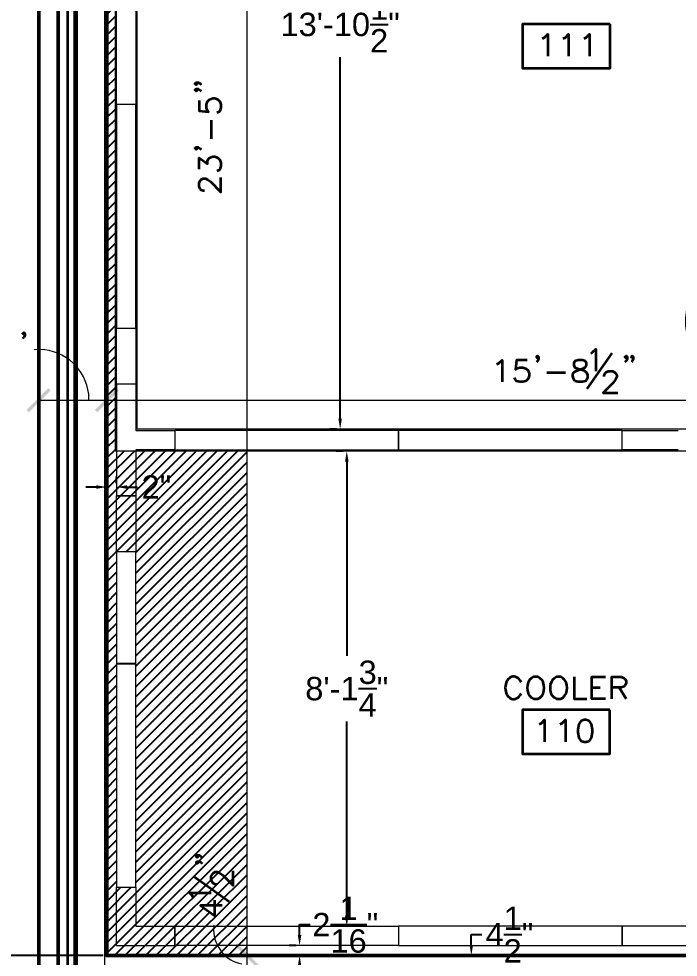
# Model space of a CAD drawing. Header units: inches. Extents: x 5 to 516, y -193 to 129.
# Drawn here: x 25.53 to 36.83, y 59.14 to 75.22 of the extents above; entities that cross this region are included whole.
import ezdxf

# ---------------------------------------------------------------- set-up
doc = ezdxf.new("R2010")
doc.units = ezdxf.units.IN
doc.header["$MEASUREMENT"] = 0
for name, color, linetype in [('Highlight', 210, 'Continuous'), ('PDF_Geometry', 7, 'Continuous'), ('PDF_Solid Fills', 7, 'Continuous')]:
    doc.layers.add(name, color=color, linetype=linetype)
doc.styles.get("Standard").update_dxf_attribs({"font": 'arial.ttf'})
doc.dimstyles.get("Standard").update_dxf_attribs({"dimtxt": 0.4, "dimasz": 0.18, "dimexe": 0.18, "dimexo": 0.0625, "dimgap": 0.09, "dimtad": 0, "dimtih": 1, "dimtoh": 1, "dimdec": 4, "dimlfac": 12, "dimzin": 0, "dimdsep": 46, "dimlunit": 4, "dimtxsty": 'Standard', "dimcen": 0.09, "dimadec": 3, "dimazin": 0, "dimtfac": 1, "dimtdec": 4, "dimtofl": 0, "dimtmove": 0, "dimatfit": 3, "dimfxl": 1, "dimtolj": 1, "dimtzin": 0, "dimarcsym": 0})

# ---------------------------------------------------------------- blocks, each defined once
blk = doc.blocks.new('*D9')
at = {"layer": 'Defpoints', "color": 0, "transparency": 16777216}
for p in [(31.036, 82.064), (31.036, 82.064), (31.036, 68.188)]:
    blk.add_point(p, dxfattribs=at)
at = {"layer": 'Highlight', "color": 0, "lineweight": -2, "transparency": 16777216}
for p, q in [((30.973, 82.064), (30.856, 82.064)), ((31.036, 81.884), (31.036, 75.688)), ((31.036, 68.368), (31.036, 74.564)), ((30.973, 68.188), (30.856, 68.188))]:
    blk.add_line(p, q, dxfattribs=at)
at = {"layer": 'Highlight', "color": 0, "transparency": 16777216}
for points in [[(31.006, 81.884), (31.066, 81.884), (31.036, 82.064)], [(31.006, 68.368), (31.066, 68.368), (31.036, 68.188)]]:
    blk.add_solid(points, dxfattribs=at)
at = {"layer": 'Highlight', "color": 0, "transparency": 16777216, "insert": (31.036, 75.126), "char_height": 0.4, "attachment_point": 5}
blk.add_mtext('\\A1;13\'-10{\\H1x;\\S1/2;}"', dxfattribs=at)
blk = doc.blocks.new('*D11')
at = {"layer": 'Defpoints', "color": 0, "transparency": 16777216}
for p in [(31.15, 67.814), (31.15, 59.671), (31.15, 59.671)]:
    blk.add_point(p, dxfattribs=at)
at = {"layer": 'Highlight', "color": 0, "lineweight": -2, "transparency": 16777216}
for p, q in [((31.087, 67.814), (30.97, 67.814)), ((31.15, 67.634), (31.15, 64.307)), ((31.15, 59.851), (31.15, 63.178)), ((31.087, 59.671), (30.97, 59.671))]:
    blk.add_line(p, q, dxfattribs=at)
at = {"layer": 'Highlight', "color": 0, "transparency": 16777216}
for points in [[(31.12, 67.634), (31.18, 67.634), (31.15, 67.814)], [(31.12, 59.851), (31.18, 59.851), (31.15, 59.671)]]:
    blk.add_solid(points, dxfattribs=at)
at = {"layer": 'Highlight', "color": 0, "transparency": 16777216, "insert": (31.15, 63.743), "char_height": 0.4, "attachment_point": 5}
blk.add_mtext('\\A1;8\'-1{\\H1x;\\S3/4;}"', dxfattribs=at)
blk = doc.blocks.new('*D12')
at = {"layer": 'Defpoints', "color": 0, "transparency": 16777216}
for p in [(30.341, 59.338), (30.341, 59.338), (30.341, 59.168)]:
    blk.add_point(p, dxfattribs=at)
at = {"layer": 'Highlight', "color": 0, "lineweight": -2, "transparency": 16777216}
for p, q in [((30.341, 59.518), (30.341, 59.698)), ((30.341, 59.698), (30.521, 59.698)), ((30.278, 59.338), (30.161, 59.338)), ((30.278, 59.168), (30.161, 59.168)), ((30.341, 58.988), (30.341, 58.808))]:
    blk.add_line(p, q, dxfattribs=at)
at = {"layer": 'Highlight', "color": 0, "transparency": 16777216}
for points in [[(30.311, 59.518), (30.371, 59.518), (30.341, 59.338)], [(30.311, 58.988), (30.371, 58.988), (30.341, 59.168)]]:
    blk.add_solid(points, dxfattribs=at)
at = {"layer": 'Highlight', "color": 0, "transparency": 16777216, "insert": (31.125, 59.698), "char_height": 0.4, "attachment_point": 5}
blk.add_mtext('\\A1;2{\\H1x;\\S1/16;}"', dxfattribs=at)
blk = doc.blocks.new('*D43')
at = {"layer": 'Defpoints', "color": 0, "transparency": 16777216}
for p in [(33.284, 59.168), (33.284, 59.168), (33.284, 58.794)]:
    blk.add_point(p, dxfattribs=at)
at = {"layer": 'Highlight', "color": 0, "lineweight": -2, "transparency": 16777216}
for p, q in [((33.284, 59.348), (33.284, 59.528)), ((33.284, 59.528), (33.464, 59.528)), ((33.222, 59.168), (33.104, 59.168)), ((33.222, 58.794), (33.104, 58.794)), ((33.284, 58.614), (33.284, 58.434))]:
    blk.add_line(p, q, dxfattribs=at)
at = {"layer": 'Highlight', "color": 0, "transparency": 16777216}
for points in [[(33.254, 59.348), (33.314, 59.348), (33.284, 59.168)], [(33.254, 58.614), (33.314, 58.614), (33.284, 58.794)]]:
    blk.add_solid(points, dxfattribs=at)
at = {"layer": 'Highlight', "color": 0, "transparency": 16777216, "insert": (33.938, 59.528), "char_height": 0.4, "attachment_point": 5}
blk.add_mtext('\\A1;4{\\H1x;\\S1/2;}"', dxfattribs=at)
blk = doc.blocks.new('*D47')
at = {"layer": 'Defpoints', "color": 0, "transparency": 16777216}
for p in [(27.037, 67.198), (27.204, 67.198), (27.204, 67.198)]:
    blk.add_point(p, dxfattribs=at)
at = {"layer": 'Highlight', "color": 0, "lineweight": -2, "transparency": 16777216}
for p, q in [((27.037, 67.261), (27.037, 67.378)), ((27.204, 67.261), (27.204, 67.378)), ((26.857, 67.198), (26.677, 67.198)), ((27.384, 67.198), (27.564, 67.198))]:
    blk.add_line(p, q, dxfattribs=at)
at = {"layer": 'Highlight', "color": 0, "transparency": 16777216}
for points in [[(26.857, 67.228), (26.857, 67.168), (27.037, 67.198)], [(27.384, 67.228), (27.384, 67.168), (27.204, 67.198)]]:
    blk.add_solid(points, dxfattribs=at)
at = {"layer": 'Highlight', "color": 0, "transparency": 16777216, "insert": (27.887, 67.198), "char_height": 0.4, "attachment_point": 5}
blk.add_mtext('\\A1;2"', dxfattribs=at)
blk = doc.blocks.new('*D106')
at = {"layer": 'Defpoints', "color": 0, "transparency": 16777216}
for p in [(6.784, 82.588), (27.037, 82.588), (27.037, 59.168)]:
    blk.add_point(p, dxfattribs=at)
at = {"layer": 'Highlight', "color": 0, "lineweight": -2, "transparency": 16777216}
for p, q in [((26.974, 82.588), (6.604, 82.588)), ((6.784, 82.408), (6.784, 71.443)), ((6.784, 59.348), (6.784, 70.312)), ((26.974, 59.168), (6.604, 59.168))]:
    blk.add_line(p, q, dxfattribs=at)
at = {"layer": 'Highlight', "color": 0, "transparency": 16777216}
for points in [[(6.754, 82.408), (6.814, 82.408), (6.784, 82.588)], [(6.754, 59.348), (6.814, 59.348), (6.784, 59.168)]]:
    blk.add_solid(points, dxfattribs=at)
at = {"layer": 'Highlight', "color": 0, "transparency": 16777216, "insert": (6.784, 70.878), "char_height": 0.4, "attachment_point": 5}
blk.add_mtext('\\A1;23\'-5{\\H1x;\\S1/16;}"', dxfattribs=at)

msp = doc.modelspace()

# ---------------------------------------------------------------- hatches: boundary and pattern name
at = {"layer": 'Highlight'}
h = msp.add_hatch(dxfattribs=at)
h.set_pattern_fill('ANSI31', color=256)
h.paths.add_polyline_path([(27.0369615, 82.5876717), (27.0369615, 59.1676699), (29.4402955, 59.1676699), (29.4402955, 67.8143398), (27.1836358, 67.8143398), (27.1836358, 82.4410076), (29.4402955, 82.4410076), (29.4402955, 82.5876717)])
h.paths.add_polyline_path([(27.2036282, 66.0843371), (27.5369615, 66.0843371), (27.5369615, 64.1676703), (27.5369615, 60.3376733), (27.2036282, 60.3376733), (27.2036282, 64.1710069)], flags=16)
h.paths.add_polyline_path([(28.5869697, 60.8876747), (28.6036364, 60.8676747), (28.5869697, 60.851008), (28.5703031, 60.8676747)], flags=16)
h.paths.add_polyline_path([(28.5869697, 60.777669), (28.6036364, 60.7610023), (28.5869697, 60.7443356), (28.5703031, 60.7610023)], flags=16)
h.paths.add_polyline_path([(28.8903009, 59.8510022), (28.6403009, 60.0276689), (28.8903009, 60.0276689)], flags=16)
h.paths.add_polyline_path([(34.580297, 82.5876717), (34.580297, 82.4410076), (35.5802971, 82.4410076), (35.5802971, 82.5876717)])
h.paths.add_polyline_path([(31.9212198, 81.3959234), (32.933771, 81.3959234), (32.933771, 82.7535405), (31.9212198, 82.7535405)], flags=9)
at = {"layer": 'PDF_Solid Fills', "transparency": 33554559}
for points in [[(27.2036282, 68.8910051), (26.8302948, 68.5176718), (26.8702948, 68.4776718)], [(29.2336289, 59.3376716), (29.6069639, 58.9610031), (29.6469639, 59.0010031), (29.2736289, 59.3776716)]]:
    msp.add_hatch(color=256, dxfattribs=at).paths.add_polyline_path(points)

# ---------------------------------------------------------------- linework, layer by layer
at = {"layer": 'PDF_Geometry', "lineweight": 50}
for points in [[(26.5369614, 54.0843395), (25.8702947, 54.0843395), (25.8702947, 83.7543418), (35.5369622, 83.7543418), (35.5369622, 83.0876751)], [(26.2036281, 54.0843395), (26.2036281, 83.4210085), (35.4136288, 83.4210085)], [(35.5369622, 83.1276735), (26.4969614, 83.1276735), (26.4969614, 54.0843362)], [(43.1202961, 55.4210028), (43.1202961, 59.1676699), (27.0369615, 59.1676699), (27.0369615, 82.5876717), (35.5802954, 82.5876717), (35.5802954, 82.9143386)]]:
    msp.add_lwpolyline(points, dxfattribs=at)
at = {"layer": 'PDF_Geometry', "lineweight": 35}
for points in [[(26.3702948, 54.0843362), (26.3702948, 83.2543384), (35.5369622, 83.2543384)], [(34.5036301, 74.8843392), (34.5402968, 74.9010059), (34.5936301, 74.9576725), (34.5936301, 74.5810058)], [(34.8602992, 74.8843392), (34.8969659, 74.9010059), (34.9502992, 74.9576725), (34.9502992, 74.5810058)], [(35.2169684, 74.8843392), (35.253635, 74.9010059), (35.3069684, 74.9576725), (35.3069684, 74.5810058)], [(28.5669638, 74.1276727), (28.5836304, 74.1110061), (28.5669638, 74.0910061), (28.5469638, 74.1110061), (28.5669638, 74.1276727), (28.6036304, 74.1276727), (28.6369638, 74.1110061), (28.6569638, 74.0910061)], [(28.5669638, 74.0210036), (28.5836304, 74.0010036), (28.5669638, 73.984337), (28.5469638, 74.0010036), (28.5669638, 74.0210036), (28.6036304, 74.0210036), (28.6369638, 74.0010036), (28.6569638, 73.984337)], [(28.6202949, 73.8243348), (28.6202949, 73.6443348), (28.780295, 73.6276681), (28.7636283, 73.6443348), (28.7436283, 73.6976681), (28.7436283, 73.7510014), (28.7636283, 73.8076681), (28.7969616, 73.8410014), (28.8536283, 73.8610014), (28.8869616, 73.8610014), (28.940295, 73.8410014), (28.9769616, 73.8076681), (28.9936283, 73.7510014), (28.9936283, 73.6976681), (28.9769616, 73.6443348), (28.960295, 73.6276681), (28.9236283, 73.6110014)], [(28.8336332, 73.1643412), (28.8336332, 73.4843413)], [(28.5669638, 73.0210036), (28.5836304, 73.0010035), (28.5669638, 72.9843369), (28.5469638, 73.0010035), (28.5669638, 73.0210036), (28.6036304, 73.0210036), (28.6369638, 73.0010035), (28.6569638, 72.9843369)], [(28.6202949, 72.6443352), (28.6202949, 72.8410019), (28.7636283, 72.7343352), (28.7636283, 72.7876686), (28.780295, 72.8243352), (28.7969616, 72.8410019), (28.8536283, 72.8610019), (28.8869616, 72.8610019), (28.940295, 72.8410019), (28.9769616, 72.8076686), (28.9936283, 72.7510019), (28.9936283, 72.6976686), (28.9769616, 72.6443352), (28.960295, 72.6276686), (28.9236283, 72.6110019)], [(28.7103015, 72.2710035), (28.6903015, 72.2710035), (28.6569681, 72.2876702), (28.6369681, 72.3076702), (28.6203014, 72.3410035), (28.6203014, 72.4143368), (28.6369681, 72.4476702), (28.6569681, 72.4676702), (28.6903015, 72.4843368), (28.7269681, 72.4843368), (28.7636348, 72.4676702), (28.8169681, 72.4310035), (28.9936348, 72.2510035), (28.9936348, 72.5010035)], [(25.6303045, 69.8310076), (25.6136378, 69.814341), (25.5936378, 69.8310076), (25.6136378, 69.8476743), (25.6303045, 69.8310076), (25.6303045, 69.794341), (25.6136378, 69.7576743), (25.5936378, 69.7410076)], [(35.2669697, 68.8776723), (35.6969698, 69.4910057)], [(35.3302971, 69.4876713), (35.3636304, 69.5076713), (35.4169638, 69.5610046), (35.4169638, 69.1843379)], [(33.7202981, 69.3010054), (33.7569647, 69.3176721), (33.8102981, 69.3710054), (33.8102981, 68.9976721)], [(34.2402973, 69.371006), (34.0602973, 69.371006), (34.0436306, 69.211006), (34.0602973, 69.231006), (34.1136306, 69.2476726), (34.1669639, 69.2476726), (34.2202973, 69.231006), (34.256964, 69.1943393), (34.276964, 69.141006), (34.276964, 69.1043393), (34.256964, 69.0510059), (34.2202973, 69.0143393), (34.1669639, 68.9976726), (34.1136306, 68.9976726), (34.0602973, 69.0143393), (34.0436306, 69.0343393), (34.0269639, 69.0676726)], [(34.4369661, 69.4276737), (34.4169661, 69.4076737), (34.4002995, 69.4276737), (34.4169661, 69.4443404), (34.4369661, 69.4276737), (34.4369661, 69.3910071), (34.4169661, 69.3543404), (34.4002995, 69.3376737)], [(35.2403025, 69.3543393), (35.1869692, 69.371006), (35.1136358, 69.371006), (35.0603025, 69.3543393), (35.0436358, 69.3176726), (35.0436358, 69.2843393), (35.0603025, 69.2476726), (35.0969692, 69.231006), (35.1669692, 69.211006), (35.2203025, 69.1943393), (35.2569692, 69.1576726), (35.2769692, 69.121006), (35.2769692, 69.0676726), (35.2569692, 69.0343393), (35.2403025, 69.0143393), (35.1869692, 68.9976726), (35.1136358, 68.9976726), (35.0603025, 69.0143393)], [(35.9536289, 69.4276737), (35.9369622, 69.4076737), (35.9169622, 69.4276737), (35.9369622, 69.4443404), (35.9536289, 69.4276737), (35.9536289, 69.3910071), (35.9369622, 69.3543404), (35.9169622, 69.3376737)], [(36.060298, 69.4276737), (36.0436313, 69.4076737), (36.0269646, 69.4276737), (36.0436313, 69.4443404), (36.060298, 69.4276737), (36.060298, 69.3910071), (36.0436313, 69.3543404), (36.0269646, 69.3376737)], [(35.5602979, 69.0943404), (35.5602979, 69.1143404), (35.5802979, 69.1476737), (35.5969646, 69.1676737), (35.6336313, 69.1843404), (35.7036313, 69.1843404), (35.7402979, 69.1676737), (35.7569646, 69.1476737), (35.7769646, 69.1143404), (35.7769646, 69.0776737), (35.7569646, 69.041007), (35.7202979, 68.9876737), (35.5436313, 68.811007), (35.7936313, 68.811007)], [(34.580297, 69.1576677), (34.9002971, 69.1576677)], [(34.460303, 63.9243359), (34.4236363, 63.9443359), (34.350303, 63.9443359), (34.3169697, 63.9243359), (34.280303, 63.8910025)], [(34.8503006, 63.9243359), (34.8169673, 63.9443359), (34.7436339, 63.9443359), (34.7103006, 63.9243359), (34.6736339, 63.8910025)], [(35.0469651, 63.9443359), (35.0469651, 63.5676692), (35.2636318, 63.5676692)], [(35.5836364, 63.5676743), (35.3503031, 63.5676743), (35.3503031, 63.944341), (35.5836364, 63.944341)], [(35.690296, 63.5676743), (35.690296, 63.944341), (35.8502961, 63.944341), (35.9036294, 63.924341), (35.9236294, 63.9076744), (35.9402961, 63.8710077), (35.9402961, 63.8376744), (35.9236294, 63.8010077), (35.9036294, 63.7810077), (35.8502961, 63.764341), (35.690296, 63.764341)], [(35.3503031, 63.7643364), (35.4936364, 63.7643364)], [(35.8169644, 63.7643364), (35.9402977, 63.5676697)], [(34.350303, 63.5676692), (34.4236363, 63.5676692), (34.460303, 63.5876692)], [(34.7436339, 63.5676692), (34.8169673, 63.5676692), (34.8503006, 63.5876692)], [(34.4502989, 63.1343383), (34.4869656, 63.1510049), (34.5402989, 63.2076716), (34.5402989, 62.8310049)], [(34.8069681, 63.1343383), (34.8436347, 63.1510049), (34.8969681, 63.2076716), (34.8969681, 62.8310049)], [(28.5869697, 60.8876747), (28.6036364, 60.8676747), (28.5869697, 60.851008), (28.5703031, 60.8676747), (28.5869697, 60.8876747), (28.6236364, 60.8876747), (28.6569697, 60.8676747), (28.6769697, 60.851008)], [(28.5869697, 60.777669), (28.6036364, 60.7610023), (28.5869697, 60.7443356), (28.5703031, 60.7610023), (28.5869697, 60.777669), (28.6236364, 60.777669), (28.6569697, 60.7610023), (28.6769697, 60.7443356)], [(29.1336278, 60.0910031), (28.5202944, 60.5210031)], [(28.9169665, 60.3876746), (28.9002998, 60.3876746), (28.8636332, 60.4043413), (28.8469665, 60.421008), (28.8269665, 60.4576746), (28.8269665, 60.5276746), (28.8469665, 60.5643413), (28.8636332, 60.5843413), (28.9002998, 60.601008), (28.9336332, 60.601008), (28.9702998, 60.5843413), (29.0236332, 60.5476746), (29.2036332, 60.3676746), (29.2036332, 60.6176747)], [(28.5236288, 60.1543372), (28.5069621, 60.1910039), (28.4536288, 60.2443372), (28.8269622, 60.2443372)], [(29.0169676, 60.0276689), (28.6403009, 60.0276689), (28.8903009, 59.8510022), (28.8903009, 60.1176689)]]:
    msp.add_lwpolyline(points, dxfattribs=at)
at = {"layer": 'PDF_Geometry', "lineweight": 9}
msp.add_lwpolyline([(26.5369614, 54.0843362), (26.5369614, 83.0876717), (35.5369622, 83.0876717), (35.5369622, 82.6276734), (26.9969615, 82.6276734), (26.9969615, 54.0843362)], close=True, dxfattribs=at)
at = {"layer": 'PDF_Geometry', "lineweight": 15}
for points in [[(29.4402955, 59.1676699), (29.4402955, 82.5876717)], [(27.2036282, 69.9176708), (27.5369615, 69.9176708), (27.5369615, 73.7510044), (27.2036282, 73.7510044), (27.2036282, 77.5843381), (27.5369615, 77.5843381), (27.5369615, 81.4176717), (27.2036282, 81.4176717), (27.2036282, 77.5843381), (27.5369615, 77.5843381), (27.5369615, 73.7510044), (27.2036282, 73.7510044), (27.2036282, 69.9176708), (27.5369615, 69.9176708)], [(27.5369615, 69.9176724), (27.5369615, 68.9610057), (27.2036282, 68.9610057), (27.2036282, 69.9176724)], [(27.5369615, 68.9610057), (27.2036282, 68.9610057), (27.2036282, 67.0443388), (27.5369615, 67.0443388)], [(27.5369615, 68.961004), (27.5369615, 68.1676706), (28.2036282, 68.1676706), (28.2036282, 67.8343373), (27.5369615, 67.8343373), (27.5369615, 67.0443372), (27.2036282, 67.0443372)], [(25.8702947, 68.6843401), (27.0369615, 68.6843401)], [(27.0369632, 68.6843401), (42.7469644, 68.6843401), (43.1202977, 68.6843401)], [(25.8702947, 68.4443362), (25.8702947, 68.3110029)], [(36.8302957, 67.8343373), (35.8702955, 67.8343373), (35.8702955, 68.1676706), (36.8302957, 68.1676706)], [(27.5369615, 67.0443373), (27.5369615, 66.0843371), (27.2036282, 66.0843371), (27.2036282, 67.0443373)], [(27.2036282, 59.3376732), (27.2036282, 60.3376733), (27.5369615, 60.3376733), (27.5369615, 59.6710066), (28.2036282, 59.6710066), (28.2036282, 59.3376732)], [(27.2036282, 59.3376698), (28.2036282, 59.3376698), (28.2036282, 59.6710032), (32.0369619, 59.6710032), (32.0369619, 59.3376698), (28.2036282, 59.3376698)], [(28.870295, 59.6910057), (28.8669616, 59.6010057)], [(29.4402955, 58.7943382), (29.4402955, 59.1676716)]]:
    msp.add_lwpolyline(points, dxfattribs=at)
for points in [[(27.1836358, 82.4410076), (42.6436369, 82.4410076), (42.6403037, 67.8143398), (27.1836358, 67.8143398)], [(27.5569675, 68.1876715), (27.5569675, 82.0643392), (42.2669686, 82.0643392), (42.2669686, 68.1876715)], [(27.0369615, 69.0610057), (27.0369615, 68.6276723)], [(32.0369619, 67.8343373), (32.0369619, 68.1676706), (28.2036282, 68.1676706), (28.2036282, 67.8343373)], [(35.8702955, 67.8343373), (35.8702955, 68.1676706), (32.0369619, 68.1676706), (32.0369619, 67.8343373)], [(27.5369615, 64.1676703), (27.5369615, 66.0843371), (27.2036282, 66.0843371), (27.2036282, 64.1676703)], [(27.5369615, 64.1710069), (27.2036282, 64.1710069), (27.2036282, 60.3376733), (27.5369615, 60.3376733)], [(35.8702955, 59.3376698), (35.8702955, 59.6710032), (32.0369619, 59.6710032), (32.0369619, 59.3376698)], [(39.7036292, 59.3376698), (39.7036292, 59.6710032), (35.8702955, 59.6710032), (35.8702955, 59.3376698)], [(29.8169622, 59.1676699), (29.6902956, 59.1676699)]]:
    msp.add_lwpolyline(points, close=True, dxfattribs=at)
at = {"layer": 'PDF_Geometry', "lineweight": 35}
for points in [[(35.6636305, 75.1276728), (34.1636303, 75.1276728), (34.1636303, 74.3776728), (35.6636305, 74.3776728)], [(35.6603007, 63.3776719), (34.1603005, 63.3776719), (34.1603005, 62.6276718), (35.6603007, 62.6276718)], [(35.2169684, 63.2076686), (35.163635, 63.1876686), (35.1269684, 63.1343353), (35.1103017, 63.0443353), (35.1103017, 62.9910019), (35.1269684, 62.9010019), (35.163635, 62.8476686), (35.2169684, 62.8310019), (35.253635, 62.8310019), (35.3069684, 62.8476686), (35.343635, 62.9010019), (35.3603017, 62.9910019), (35.3603017, 63.0443353), (35.343635, 63.1343353), (35.3069684, 63.1876686), (35.253635, 63.2076686)]]:
    msp.add_lwpolyline(points, close=True, dxfattribs=at)
at = {"layer": 'PDF_Geometry', "lineweight": 15}
msp.add_lwpolyline([(26.7302937, 68.6843401), (26.7269604, 68.7876734, 0.3732313007), (25.893627, 69.5543401), (25.7936269, 69.5510068)], format="xyb", dxfattribs=at)
at = {"layer": 'PDF_Geometry', "lineweight": 35}
msp.add_ellipse((34.0117457, 63.7562168), major_axis=(-0.0004267, 0.1936865), ratio=0.7503995058, start_param=5.2419556557, end_param=10.4601358179, dxfattribs=at)
for points in [[(37.7036317, 70.8843422), (36.7725206, 70.74712), (36.6946316, 69.4705643), (37.6036317, 69.2276753)], [(35.0603025, 69.0143393), (34.8910803, 69.2837837), (35.3593581, 69.1469504), (35.2403025, 69.3543393)], [(34.280303, 63.8910025), (34.2130808, 63.7871692), (34.228803, 63.6221692), (34.350303, 63.5676692)], [(34.460303, 63.5876692), (34.5586363, 63.6616692), (34.5586363, 63.8503359), (34.460303, 63.9243359)], [(34.6736339, 63.8910025), (34.6041895, 63.7901692), (34.6214117, 63.6196692), (34.7436339, 63.5676692)], [(34.8503006, 63.5876692), (34.9526339, 63.6628359), (34.9526339, 63.8491692), (34.8503006, 63.9243359)]]:
    msp.add_open_spline(points, degree=3, dxfattribs=at)
at = {"layer": 'PDF_Geometry', "lineweight": 15}
msp.add_open_spline([(28.8669616, 59.6010057), (28.8724616, 59.3246724), (29.0768505, 59.074339), (29.350295, 59.024339)], degree=3, dxfattribs=at)
at = {"layer": 'PDF_Solid Fills', "lineweight": 35, "transparency": 33554559}
for points in [[(26.0369614, 68.8910051), (25.703628, 68.4776718), (25.663628, 68.5176718)], [(26.0769598, 68.8510067), (26.0369598, 68.8910067), (25.7036264, 68.4776734)], [(27.2436265, 68.8510067), (27.2036265, 68.8910067), (26.8702932, 68.4776734)], [(26.8702948, 68.4776682), (27.2036282, 68.8910016), (27.2436282, 68.8510016)]]:
    msp.add_solid(points, dxfattribs=at)

# ---------------------------------------------------------------- dimensions: what is measured, and where the dimension line sits
at = {"layer": 'Highlight'}
for base, p1, p2, angle, picture, middle in [((6.7836922, 82.5876717), (27.0369615, 59.1676699), (27.0369615, 82.5876717), 270, '*D106', (6.7836922, 70.8776708)), ((31.0355238, 82.0643392), (31.0355238, 68.1876715), (31.0355238, 82.0643392), 270, '*D9', (31.0355238, 75.1260054)), ((31.1499437, 59.6710032), (31.1499437, 67.8143398), (31.1499437, 59.6710032), 270, '*D11', (31.1499437, 63.7426715)), ((27.2036282, 67.1983471), (27.0369615, 67.1983471), (27.2036282, 67.1983471), 180, '*D47', (27.886916, 67.1983471)), ((30.3408928, 59.3376698), (30.3408928, 59.1676699), (30.3408928, 59.3376698), 270, '*D12', (31.1250811, 59.6976698)), ((33.2844316, 59.1676699), (33.2844316, 58.7943382), (33.2844316, 59.1676699), 270, '*D43', (33.938197, 59.5276699))]:
    dim = msp.add_linear_dim(base=base, p1=p1, p2=p2, angle=angle, dimstyle='Standard', dxfattribs=at)
    dim.commit()
    dim.dimension.update_dxf_attribs({"geometry": picture, "text_midpoint": middle})

doc.saveas('drawing.dxf')
